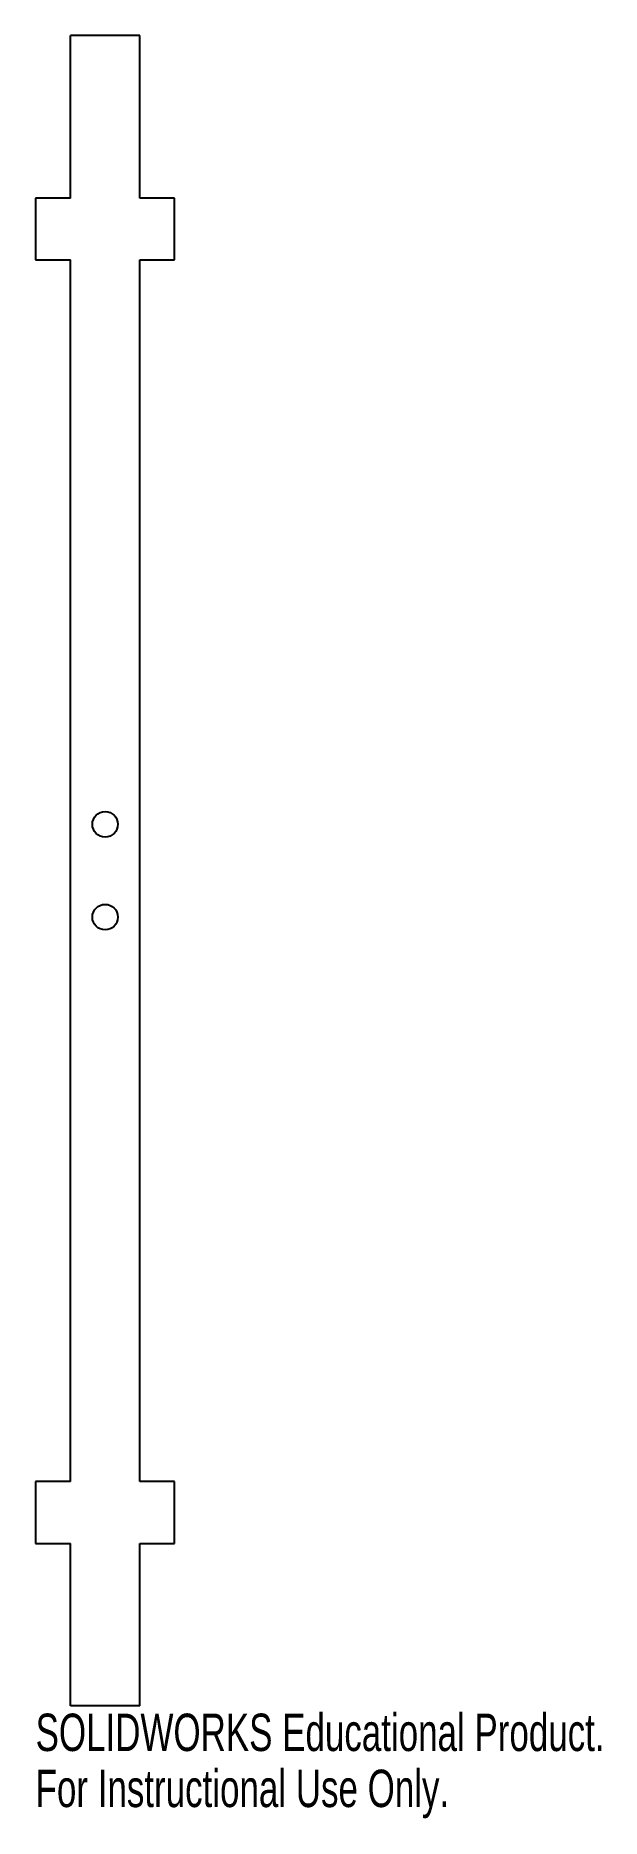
# Model space of a CAD drawing. Header units: millimetres. Extents: x -9 to 64, y -123 to 108.
import ezdxf

# ---------------------------------------------------------------- set-up
doc = ezdxf.new("R2010")
doc.units = ezdxf.units.MM
doc.styles.add('SLDTEXTSTYLE0', font='TXT', dxfattribs={"width": 0.7})

msp = doc.modelspace()

# ---------------------------------------------------------------- linework, layer by layer
at = {"color": 7, "linetype": 'Continuous', "lineweight": 25}
for p, q in [((4.5, 108), (-4.5, 108)), ((-4.5, 87), (-4.5, 108)), ((4.5, 87), (4.5, 108)), ((-4.5, 87), (-9, 87)), ((-9, 87), (-9, 79)), ((9, 87), (4.5, 87)), ((9, 79), (9, 87)), ((-9, 79), (-4.5, 79)), ((-4.5, -79), (-4.5, 79)), ((4.5, -79), (4.5, 79)), ((4.5, 79), (9, 79)), ((-4.5, -79), (-9, -79)), ((-9, -79), (-9, -87)), ((9, -79), (4.5, -79)), ((9, -87), (9, -79)), ((-9, -87), (-4.5, -87)), ((-4.5, -108), (-4.5, -87)), ((4.5, -108), (4.5, -87)), ((4.5, -87), (9, -87)), ((4.5, -108), (-4.5, -108))]:
    msp.add_line(p, q, dxfattribs=at)
for centre in [(0, 6), (0, -6)]:
    msp.add_circle(centre, 1.65, dxfattribs=at)

# ---------------------------------------------------------------- texts
at = {"color": 7, "linetype": 'Continuous', "char_height": 4.8336, "attachment_point": 1, "style": 'SLDTEXTSTYLE0'}
for s, insert in [('SOLIDWORKS Educational Product.', (-9, -109.02)), ('For Instructional Use Only.', (-9, -116.27))]:
    msp.add_mtext(s, dxfattribs=dict(at, insert=insert))

doc.saveas('drawing.dxf')
